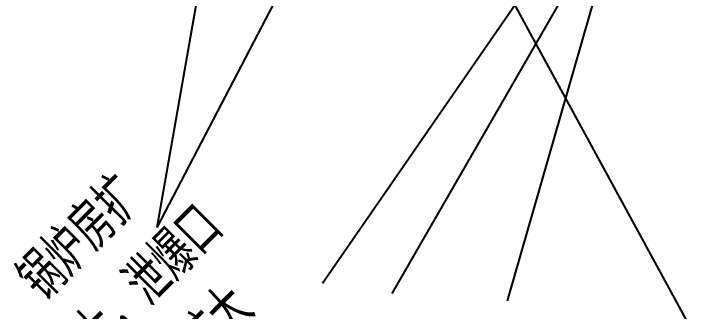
# Model space of a CAD drawing. Extents: x 517634312 to 520012312, y 3499191844 to 3500891844.
# Drawn here: x 518759285 to 518831323, y 3499793089 to 3499824713 of the extents above; entities that cross this region are included whole.
import ezdxf

# ---------------------------------------------------------------- set-up
doc = ezdxf.new("R2010")
doc.units = 0
doc.header["$LTSCALE"] = 1000
doc.layers.add('H-CONA', color=7, linetype='CONTINUOUS', plot=False)
doc.styles.add('TH-STYLE3', font='tssdeng.shx', dxfattribs={"width": 0.8, "bigfont": 'tssdchn.shx'})

msp = doc.modelspace()

# ---------------------------------------------------------------- linework, layer by layer
at = {"layer": 'H-CONA', "color": 6}
for p, q in [((518783424.1051, 3499853072.9759), (518774498.5657, 3499801982.7915)), ((518795528.1058, 3499842375.0769), (518774498.5657, 3499801982.7915)), ((518823443.2587, 3499835203.8381, 0.0209), (518811647.5027, 3499794214.2203)), ((518821862.7651, 3499833954.9898), (518799418.1752, 3499794989.5556)), ((518817932.4517, 3499833491.7148), (518792061.3863, 3499796050.008))]:
    msp.add_line(p, q, dxfattribs=at)
at = {"layer": 'H-CONA', "color": 4}
msp.add_line((518799893.6224, 3499848752.1055), (518851451.505, 3499754023.0992), dxfattribs=at)

# ---------------------------------------------------------------- texts
at = {"layer": 'H-CONA', "color": 6, "insert": (518759177.0824, 3499797339.6802), "char_height": 5000, "attachment_point": 1, "rotation": 45.157292263, "style": 'TH-STYLE3'}
msp.add_mtext_dynamic_manual_height_columns('锅炉房扩大，泄爆口相应扩大', width=20151.237337, gutter_width=25, heights=[0], dxfattribs=at)

doc.saveas('drawing.dxf')
